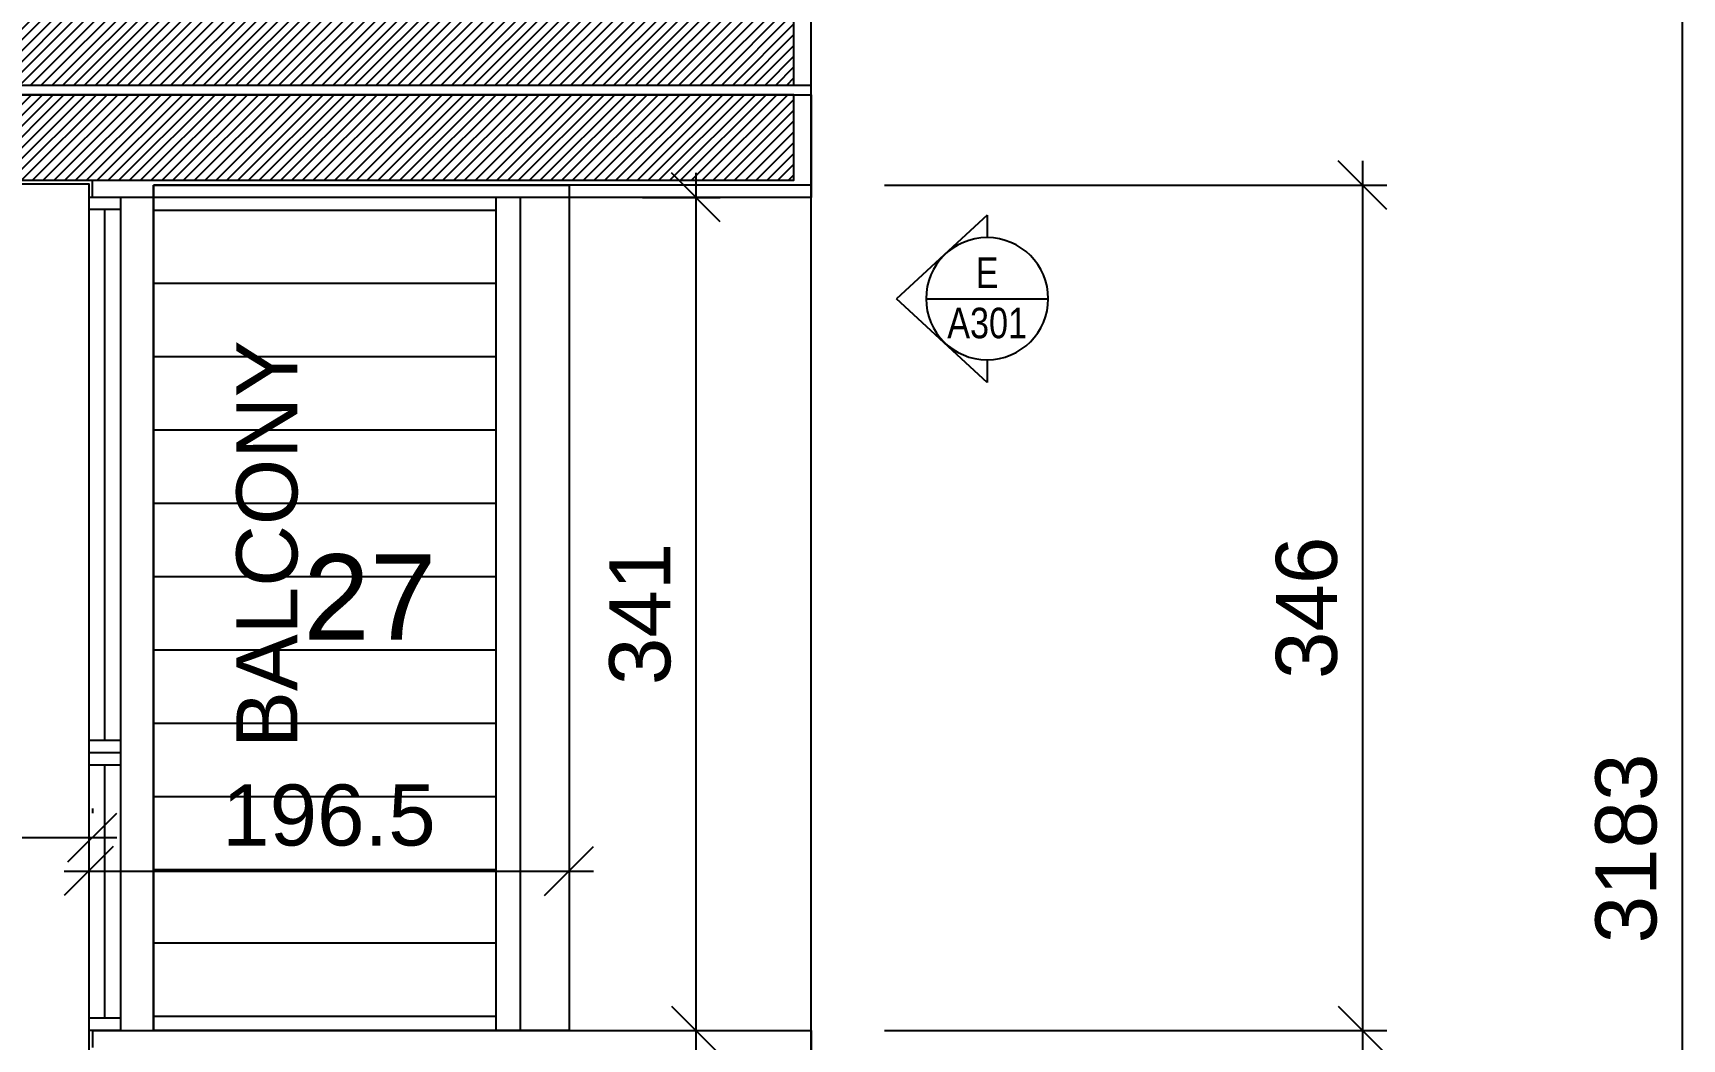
# Model space of a CAD drawing. Extents: x -1.8 to 45.6, y -22.6 to 61.5.
# Drawn here: x 38.73 to 45.47, y 18.63 to 22.75 of the extents above; entities that cross this region are included whole.
import ezdxf
from ezdxf.enums import TextEntityAlignment as Align

# ---------------------------------------------------------------- set-up
doc = ezdxf.new("R2010")
doc.units = 0
doc.header["$MEASUREMENT"] = 0
doc.linetypes.add('S-2ND-3RD-4-5-6TH$0$HIDDEN2', pattern=[0.1875, 0.125, -0.0625])
doc.layers.get('0').update_dxf_attribs({"linetype": 'CONTINUOUS'})
for name, color, linetype in [('60%', 7, 'CONTINUOUS'), ('A-ALU', 9, 'CONTINUOUS'), ('A-ANNO-ELTAG', 7, 'CONTINUOUS'), ('A-AREAS', 6, 'CONTINUOUS'), ('A-AREAS-TXT', 6, 'CONTINUOUS'), ('A-BALUST', 1, 'CONTINUOUS'), ('a-dim', 3, 'CONTINUOUS'), ('A-HATCH-CONC', 8, 'CONTINUOUS'), ('A-NOMENCLATURE', 3, 'CONTINUOUS'), ('A-PLASTER', 8, 'CONTINUOUS'), ('A-PROJECTION', 9, 'CONTINUOUS'), ('a-revetement', 1, 'CONTINUOUS'), ('A-TILES', 137, 'CONTINUOUS'), ('S-2ND-3RD-4-5-6TH$0$a-joint', 15, 'S-2ND-3RD-4-5-6TH$0$HIDDEN2'), ('S-2ND-3RD-4-5-6TH$0$A-STR 2-3-4-5-6', 2, 'CONTINUOUS'), ('S-2ND-3RD-4-5-6TH$0$N-PLOT', 5, 'CONTINUOUS')]:
    doc.layers.add(name, color=color, linetype=linetype)
doc.styles.add('A100-STEXT', font='arial.ttf', dxfattribs={"height": 0.25})
doc.styles.add('BLOCK', font='arial.ttf', dxfattribs={"width": 0.8, "height": 0.25})

# ---------------------------------------------------------------- blocks, each defined once
blk = doc.blocks.new('_OBLIQUE')
at = {"color": 0, "linetype": 'ByBlock'}
blk.add_line((-0.5, -0.5), (0.5, 0.5), dxfattribs=at)
blk = doc.blocks.new('ELTAG_R')
for p, q in [((0, 0.00685), (0.00742, 0)), ((0, 0.00685), (0, 0.005)), ((0.005, 0), (-0.005, 0)), ((0, -0.00685), (0.00742, 0)), ((0, -0.005), (0, -0.00685))]:
    blk.add_line(p, q)
blk.add_circle((0, 0), 0.005)
at = {"color": 7, "style": 'BLOCK', "width": 0.8}
for tag, p in [('ELV.NO.', (0, 0.00213)), ('DWG', (0, -0.00199))]:
    blk.add_attdef(tag, text='', height=0.0025, rotation=0, dxfattribs=at).set_placement(p, align=Align.MIDDLE)

msp = doc.modelspace()

# ---------------------------------------------------------------- hatches: boundary and pattern name
at = {"layer": 'A-HATCH-CONC'}
h = msp.add_hatch(dxfattribs=at)
h.set_pattern_fill('ANSI31', color=256, scale=0.25, style=0)
h.paths.add_polyline_path([(41.83837, 22.94), (26.70837, 22.94), (26.70837, 22.61), (28.46837, 22.61), (28.46837, 22.54), (41.83837, 22.54)])
h = msp.add_hatch(dxfattribs=at)
h.set_pattern_fill('ANSI31', color=256, scale=0.25, style=0)
h.paths.add_polyline_path([(41.83837, 22.5), (28.46837, 22.5), (28.46837, 22.15), (41.83837, 22.15)])
h = msp.add_hatch(dxfattribs=at)
h.set_pattern_fill('ANSI31', color=256, scale=0.25, style=0)
h.paths.add_polyline_path([(41.83837, 22.5), (28.46837, 22.5), (28.46837, 22.15), (41.83837, 22.15)])

# ---------------------------------------------------------------- linework, layer by layer
at = {"layer": '60%', "color": 15}
for p, q in [((45.47116, 35.43031), (45.47116, 3.4)), ((45.47116, 35.43031), (45.47116, 3.4)), ((44.16403, 22.23), (44.16403, 18.57)), ((44.16403, 22.23), (44.16403, 18.57)), ((42.20837, 22.13), (44.26403, 22.13)), ((42.20837, 22.13), (44.26403, 22.13)), ((42.20837, 18.67), (44.26403, 18.67)), ((42.20837, 18.67), (44.26403, 18.67))]:
    msp.add_line(p, q, dxfattribs=at)
at = {"layer": 'A-ALU'}
for p, q in [((38.95337, 22.08), (38.95337, 18.67)), ((38.95337, 22.08), (38.95337, 18.67)), ((39.08337, 22.08), (38.95337, 22.08)), ((38.95337, 22.08), (38.95337, 18.67)), ((38.95337, 22.08), (38.95337, 18.67)), ((39.08337, 22.08), (38.95337, 22.08)), ((39.08337, 22.08), (39.08337, 18.67)), ((39.08337, 22.08), (39.08337, 18.67)), ((39.08337, 22.08), (39.08337, 18.67)), ((39.08337, 22.08), (39.08337, 18.67)), ((39.21837, 22.08), (39.21837, 18.67)), ((39.21837, 22.08), (39.21837, 18.67)), ((39.08337, 22.02999), (38.95337, 22.02999)), ((39.08337, 22.02999), (38.95337, 22.02999)), ((39.01837, 22.02999), (39.01837, 19.85666)), ((39.01837, 22.02999), (39.01837, 19.85666)), ((39.08337, 19.85666), (38.95337, 19.85666)), ((39.08337, 19.85666), (38.95337, 19.85666)), ((39.08337, 19.80666), (38.95337, 19.80666)), ((39.08337, 19.80666), (38.95337, 19.80666)), ((39.08337, 19.75666), (38.95337, 19.75666)), ((39.08337, 19.75666), (38.95337, 19.75666)), ((39.01837, 19.75666), (39.01837, 18.72)), ((39.01837, 19.75666), (39.01837, 18.72)), ((39.08337, 18.71999), (38.95337, 18.71999)), ((39.08337, 18.71999), (38.95337, 18.71999)), ((39.08337, 18.67), (38.95337, 18.67)), ((39.08337, 18.67), (38.95337, 18.67))]:
    msp.add_line(p, q, dxfattribs=at)
at = {"layer": 'A-AREAS'}
for p, q in [((28.39837, 22.5), (41.90837, 22.5)), ((41.90837, 22.5), (41.90837, 22.13)), ((39.21837, 22.13), (40.91837, 22.13)), ((39.21837, 18.67), (39.21837, 22.13)), ((41.90837, 22.13), (39.21837, 22.13)), ((39.21837, 22.13), (39.21837, 18.67)), ((39.21837, 22.13), (40.91837, 22.13)), ((39.21837, 18.67), (39.21837, 22.13)), ((40.91837, 22.13), (40.91837, 18.67)), ((40.91837, 22.13), (40.91837, 18.67)), ((40.91837, 18.67), (39.21837, 18.67)), ((39.21837, 18.67), (41.90837, 18.67)), ((40.91837, 18.67), (39.21837, 18.67)), ((41.90837, 18.67), (41.90837, 10.8))]:
    msp.add_line(p, q, dxfattribs=at)
msp.add_lwpolyline([(26.63837, 23.51), (26.63837, 22.54), (41.90837, 22.54), (41.90837, 22.91)], dxfattribs=at)
at = {"layer": 'A-BALUST'}
for p, q in [((40.61837, 22.08), (40.61837, 18.67)), ((40.61837, 22.08), (40.61837, 18.67)), ((40.71837, 22.08), (40.71837, 18.67)), ((40.71837, 22.08), (40.71837, 18.67))]:
    msp.add_line(p, q, dxfattribs=at)
at = {"layer": 'a-dim', "color": 15}
for p, q in [((41.43695, 22.18), (41.43695, 18.57)), ((41.21837, 22.08), (41.53695, 22.08)), ((38.96837, 19.57896), (38.96837, 19.56022)), ((38.95337, 19.55666), (38.95337, 19.22257)), ((40.91837, 19.55666), (40.91837, 19.22257)), ((32.59337, 19.46022), (39.06837, 19.46022)), ((38.85337, 19.32257), (41.01837, 19.32257)), ((41.21837, 18.67), (41.53695, 18.67))]:
    msp.add_line(p, q, dxfattribs=at)
at = {"layer": 'A-PLASTER'}
for p, q in [((38.96837, 18.67), (38.95337, 18.67)), ((38.95337, 18.67), (38.95337, 17.065))]:
    msp.add_line(p, q, dxfattribs=at)
msp.add_lwpolyline([(31.60337, 21.6), (31.60337, 22.135), (33.82837, 22.135), (33.82837, 21.615), (33.95837, 21.615), (33.95837, 22.135), (38.95337, 22.135), (38.95337, 22.08)], dxfattribs=at)
msp.add_lwpolyline([(31.60337, 21.6), (31.60337, 22.135), (33.82837, 22.135), (33.82837, 21.615), (33.95837, 21.615), (33.95837, 22.135), (38.95337, 22.135), (38.95337, 22.08)], dxfattribs=at)
at = {"layer": 'A-PROJECTION'}
msp.add_line((40.91837, 22.08), (40.91837, 18.67), dxfattribs=at)
msp.add_line((40.91837, 22.08), (40.91837, 18.67), dxfattribs=at)
at = {"layer": 'a-revetement'}
for p, q in [((41.90837, 22.5), (41.90837, 24.34)), ((41.83837, 22.54), (41.90837, 22.54)), ((41.83837, 22.5), (41.90837, 22.5)), ((41.90837, 22.5), (41.90837, 22.08)), ((41.90837, 22.5), (41.90837, 22.08)), ((38.96837, 22.08), (38.96837, 22.15)), ((38.96837, 22.08), (38.96837, 22.15)), ((41.90837, 22.08), (38.96837, 22.08)), ((41.90837, 22.08), (38.96837, 22.08)), ((38.96837, 18.67), (41.90837, 18.67)), ((38.96837, 18.67), (38.96837, 18.6)), ((38.96837, 18.67), (41.90837, 18.67)), ((38.96837, 18.67), (38.96837, 18.6)), ((41.90837, 17), (41.90837, 18.67)), ((41.90837, 17), (41.90837, 18.67))]:
    msp.add_line(p, q, dxfattribs=at)
at = {"layer": 'A-TILES'}
for p, q in [((39.21837, 22.02828), (40.61837, 22.02828)), ((39.21837, 22.02828), (40.61837, 22.02828)), ((39.21837, 21.72828), (40.61837, 21.72828)), ((39.21837, 21.72828), (40.61837, 21.72828)), ((39.21837, 21.42828), (40.61837, 21.42828)), ((39.21837, 21.42828), (40.61837, 21.42828)), ((39.21837, 21.12828), (40.61837, 21.12828)), ((39.21837, 21.12828), (40.61837, 21.12828)), ((39.21837, 20.82828), (40.61837, 20.82828)), ((39.21837, 20.82828), (40.61837, 20.82828)), ((39.21837, 20.52828), (40.61837, 20.52828)), ((39.21837, 20.52828), (40.61837, 20.52828)), ((39.21837, 20.22828), (40.61837, 20.22828)), ((39.21837, 20.22828), (40.61837, 20.22828)), ((39.21837, 19.92828), (40.61837, 19.92828)), ((39.21837, 19.92828), (40.61837, 19.92828)), ((39.21837, 19.62828), (40.61837, 19.62828)), ((39.21837, 19.62828), (40.61837, 19.62828)), ((39.21837, 19.32828), (40.61837, 19.32828)), ((39.21837, 19.32828), (40.61837, 19.32828)), ((39.21837, 19.02828), (40.61837, 19.02828)), ((39.21837, 19.02828), (40.61837, 19.02828)), ((39.21837, 18.72828), (40.61837, 18.72828)), ((39.21837, 18.72828), (40.61837, 18.72828))]:
    msp.add_line(p, q, dxfattribs=at)
at = {"layer": 'S-2ND-3RD-4-5-6TH$0$a-joint'}
for p, q in [((38.96837, 22.54), (40.70837, 22.54)), ((40.70837, 22.5), (38.96837, 22.5))]:
    msp.add_line(p, q, dxfattribs=at)
at = {"layer": 'S-2ND-3RD-4-5-6TH$0$A-STR 2-3-4-5-6'}
for points in [[(41.83837, 22.94), (26.70837, 22.94), (26.70837, 22.61), (28.46837, 22.61), (28.46837, 22.54), (41.83837, 22.54)], [(28.46837, 22.15), (41.83837, 22.15), (41.83837, 22.5), (28.46837, 22.5)]]:
    msp.add_lwpolyline(points, close=True, dxfattribs=at)
at = {"layer": 'S-2ND-3RD-4-5-6TH$0$N-PLOT'}
msp.add_lwpolyline([(0, 0), (38.90837, 0, 0.4142136), (41.90837, 3), (41.90837, 55.45463, 0.4229554), (38.81912, 58.4533), (0, 57.29794)], format="xyb", close=True, dxfattribs=at)

# ---------------------------------------------------------------- block references
at = {"layer": '60%', "color": 15, "xscale": 0.2, "yscale": 0.2, "zscale": 0.2}
for p, rotation in [((44.16403, 22.13), 90), ((44.16403, 22.13), 90), ((44.16403, 18.67), 270), ((44.16403, 18.67), 270)]:
    msp.add_blockref('_OBLIQUE', p, dxfattribs=dict(at, rotation=rotation))
at = {"layer": 'A-ANNO-ELTAG'}
ref = msp.add_blockref('ELTAG_R', (42.62851, 21.66545), dxfattribs=dict(at, xscale=-50, yscale=50, zscale=50, rotation=1.7733726487279e-07))
ref.add_attrib('ELV.NO.', 'E', dxfattribs={"layer": '0', "color": 7, "height": 0.125, "rotation": 0, "style": 'BLOCK', "width": 0.8}).set_placement((42.6285, 21.77193), align=Align.MIDDLE)
ref.add_attrib('DWG', 'A301', dxfattribs={"layer": '0', "color": 7, "height": 0.125, "rotation": 0, "style": 'BLOCK', "width": 0.8}).set_placement((42.6285, 21.56593), align=Align.MIDDLE)
ref = msp.add_blockref('ELTAG_R', (42.62851, 21.66545), dxfattribs=dict(at, xscale=-50, yscale=50, zscale=50, rotation=1.7733726487279e-07))
ref.add_attrib('ELV.NO.', 'E', dxfattribs={"layer": '0', "color": 7, "height": 0.125, "rotation": 0, "style": 'BLOCK', "width": 0.8}).set_placement((42.6285, 21.77193), align=Align.MIDDLE)
ref.add_attrib('DWG', 'A301', dxfattribs={"layer": '0', "color": 7, "height": 0.125, "rotation": 0, "style": 'BLOCK', "width": 0.8}).set_placement((42.6285, 21.56593), align=Align.MIDDLE)
at = {"layer": 'a-dim', "color": 15, "xscale": 0.2, "yscale": 0.2, "zscale": 0.2}
for p, rotation in [((41.43695, 22.08), 90), ((38.95337, 19.32257), 180), ((41.43695, 18.67), 270)]:
    msp.add_blockref('_OBLIQUE', p, dxfattribs=dict(at, rotation=rotation))
for p in [(38.96837, 19.46022), (40.91837, 19.32257)]:
    msp.add_blockref('_OBLIQUE', p, dxfattribs=at)

# ---------------------------------------------------------------- texts
at = {"layer": '60%', "char_height": 0.25, "attachment_point": 5, "rotation": 90, "style": 'A100-STEXT'}
for s, insert in [('\\A1;346', (43.93631, 20.4)), ('\\A1;346', (43.93631, 20.4)), ('\\A1;3183', (45.24343, 19.41515)), ('\\A1;3183', (45.24343, 19.41515))]:
    msp.add_mtext(s, dxfattribs=dict(at, insert=insert))
at = {"layer": 'A-AREAS-TXT', "style": 'A100-STEXT'}
msp.add_text('27', height=0.35, dxfattribs=at).set_placement((40.10291, 20.26924), align=Align.CENTER)
msp.add_text('27', height=0.35, dxfattribs=at).set_placement((40.10291, 20.26924), align=Align.CENTER)
at = {"layer": 'a-dim', "insert": (41.20923, 20.375), "char_height": 0.25, "attachment_point": 5, "rotation": 90, "style": 'A100-STEXT'}
msp.add_mtext('\\A1;341', dxfattribs=at)
at = {"layer": 'a-dim', "insert": (39.93587, 19.55022), "char_height": 0.25, "attachment_point": 5, "style": 'A100-STEXT'}
msp.add_mtext('\\A1;196.5', dxfattribs=at)
at = {"layer": 'A-NOMENCLATURE', "style": 'A100-STEXT'}
msp.add_text('BALCONY', height=0.25, rotation=90, dxfattribs=at).set_placement((39.68188, 20.66067), align=Align.MIDDLE)

doc.saveas('drawing.dxf')
